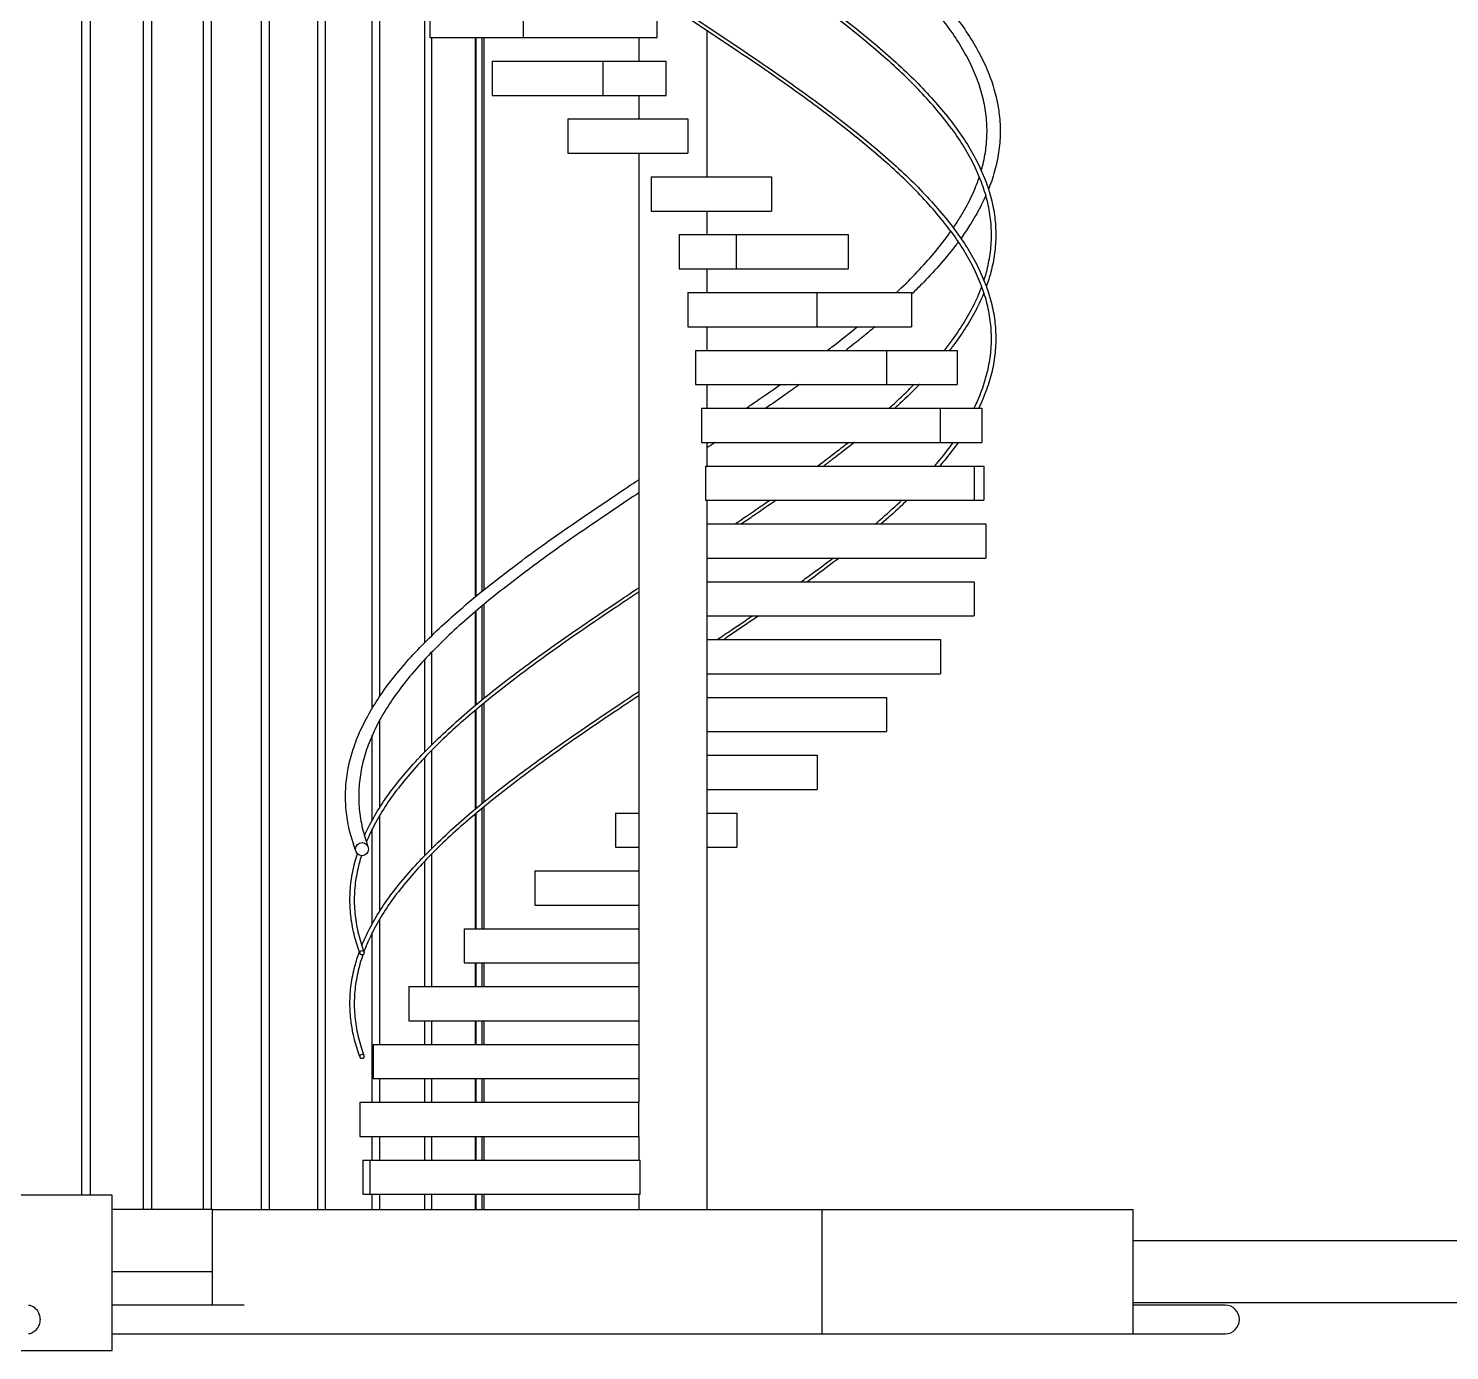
# Model space of a CAD drawing. Header units: millimetres. Extents: x 0 to 157650, y 0 to 89100.
# Drawn here: x 35196 to 39763, y 55055 to 59307 of the extents above; entities that cross this region are included whole.
import ezdxf

# ---------------------------------------------------------------- set-up
doc = ezdxf.new("R2010")
doc.units = ezdxf.units.MM
doc.header["$LTSCALE"] = 150
doc.layers.add('Visible', color=7, linetype='Continuous', lineweight=25)

msp = doc.modelspace()

# ---------------------------------------------------------------- linework, layer by layer
at = {"layer": 'Visible', "color": 9, "true_color": 0xc0c0c0}
for p, q in [((35565.3, 55508.9), (35565.3, 77170.4)), ((35591.2, 77170.4), (35591.2, 55508.9)), ((35758, 55508.9), (35758, 77170.4)), ((35783.1, 77170.4), (35783.1, 55508.9)), ((35944.9, 55508.9), (35944.9, 77170.4)), ((35969.2, 77170.4), (35969.2, 55508.9)), ((36125.8, 55508.9), (36125.8, 77170.4)), ((36149.4, 77170.4), (36149.4, 55508.9)), ((35367, 55554.9), (35367, 76928.3)), ((35393.6, 76929.6), (35393.6, 55554.9)), ((36300.8, 57120.9), (36300.8, 59649.4)), ((36323.6, 59649.4), (36323.6, 57156.7)), ((36469.6, 57331.8), (36469.6, 59463.4)), ((36486.1, 59387.4), (36486.1, 59277.4)), ((36785.6, 59387.4), (36785.6, 59277.4)), ((37216.8, 59277.4), (37216.8, 59387.4)), ((37376.5, 59299.6), (37376.5, 58829.4)), ((36486.1, 59277.4), (36785.6, 59277.4)), ((36491.6, 59277.4), (36491.6, 57353.6)), ((36632.3, 57479), (36632.3, 59277.4)), ((36633.6, 59277.4), (36633.6, 57480.2)), ((36653.4, 59277.4), (36653.4, 57496.3)), ((36660.9, 57502.4), (36660.9, 59277.4)), ((36785.6, 59277.4), (37216.8, 59277.4)), ((37157.4, 59277.4), (37157.4, 59201.4)), ((36686.2, 59201.4), (37041.8, 59201.4)), ((36686.2, 59201.4), (36686.2, 59091.4)), ((37041.8, 59201.4), (37041.8, 59091.4)), ((37041.8, 59201.4), (37244.9, 59201.4)), ((37244.9, 59091.4), (37244.9, 59201.4)), ((36686.2, 59091.4), (37041.8, 59091.4)), ((37041.8, 59091.4), (37244.9, 59091.4)), ((37157.4, 59091.4), (37157.4, 59015.4)), ((36929.4, 59015.4), (37314.7, 59015.4)), ((36929.4, 59015.4), (36929.4, 58905.4)), ((37314.7, 59015.4), (37314.7, 58905.4)), ((36929.4, 58905.4), (37314.7, 58905.4)), ((37157.4, 58905.4), (37157.4, 55853.4)), ((37197.6, 58829.4), (37584, 58829.4)), ((37197.6, 58829.4), (37197.6, 58719.4)), ((37584, 58829.4), (37584, 58719.4)), ((37197.6, 58719.4), (37584, 58719.4)), ((37376.5, 58719.4), (37376.5, 58643.4)), ((37286.7, 58643.4), (37470.9, 58643.4)), ((37286.7, 58643.4), (37286.7, 58533.4)), ((37470.9, 58643.4), (37829.9, 58643.4)), ((37470.9, 58643.4), (37470.9, 58533.4)), ((37829.9, 58643.4), (37829.9, 58533.4)), ((37286.7, 58533.4), (37470.9, 58533.4)), ((37376.5, 58533.4), (37376.5, 58457.4)), ((37470.9, 58533.4), (37829.9, 58533.4)), ((37315, 58457.4), (37729.2, 58457.4)), ((37315, 58457.4), (37315, 58347.4)), ((37729.2, 58457.4), (38034, 58457.4)), ((37729.2, 58457.4), (37729.2, 58347.4)), ((38034, 58457.4), (38034, 58347.4)), ((37315, 58347.4), (37729.2, 58347.4)), ((37376.5, 58347.4), (37376.5, 58271.4)), ((37729.2, 58347.4), (38034, 58347.4)), ((37339.8, 58271.4), (37953.1, 58271.4)), ((37339.8, 58271.4), (37339.8, 58161.4)), ((37953.1, 58271.4), (38181.2, 58271.4)), ((37953.1, 58271.4), (37953.1, 58161.4)), ((38181.2, 58271.4), (38181.2, 58161.4)), ((37339.8, 58161.4), (37953.1, 58161.4)), ((37376.5, 58161.4), (37376.5, 58085.4)), ((37953.1, 58161.4), (38181.2, 58161.4)), ((37359.2, 58085.4), (38126.2, 58085.4)), ((37359.2, 58085.4), (37359.2, 57975.4)), ((38126.2, 58085.4), (38260.5, 58085.4)), ((38126.2, 58085.4), (38126.2, 57975.4)), ((38260.5, 58085.4), (38260.5, 57975.4)), ((37359.2, 57975.4), (38126.2, 57975.4)), ((37376.5, 57975.4), (37376.5, 57899.4)), ((38126.2, 57975.4), (38260.5, 57975.4)), ((37371.7, 57899.4), (38235.5, 57899.4)), ((37371.7, 57899.4), (37371.7, 57789.4)), ((38235.5, 57899.4), (38266.3, 57899.4)), ((38235.5, 57899.4), (38235.5, 57789.4)), ((38266.3, 57899.4), (38266.3, 57789.4)), ((37371.7, 57789.4), (38235.5, 57789.4)), ((37376.5, 57789.4), (37376.5, 57713.4)), ((38235.5, 57789.4), (38266.3, 57789.4)), ((37376.5, 57713.4), (38273, 57713.4)), ((37376.5, 57713.4), (37376.5, 57603.4)), ((38273, 57713.4), (38273, 57603.4)), ((37376.5, 57603.4), (38273, 57603.4)), ((37376.5, 57603.4), (37376.5, 55508.9)), ((37376.5, 57527.4), (38235.9, 57527.4)), ((38235.9, 57527.4), (38235.9, 57417.4)), ((36632.3, 57129.8), (36632.3, 57431.3)), ((36633.6, 57432.5), (36633.6, 57130.9)), ((36653.4, 57449.1), (36653.4, 57147.2)), ((36660.9, 57153.4), (36660.9, 57455.4)), ((37376.5, 57417.4), (38235.9, 57417.4)), ((37376.5, 57341.4), (38126.9, 57341.4)), ((38126.9, 57341.4), (38126.9, 57231.4)), ((36491.6, 57300.5), (36491.6, 57002.6)), ((36469.6, 56980.5), (36469.6, 57277.3)), ((37376.5, 57231.4), (38126.9, 57231.4)), ((37376.5, 57155.4), (37954.1, 57155.4)), ((37954.1, 57155.4), (37954.1, 57045.4)), ((36632.3, 56796.4), (36632.3, 57114)), ((36633.6, 57115.2), (36633.6, 56797.6)), ((36653.4, 57131.6), (36653.4, 56813.9)), ((36660.9, 56820.1), (36660.9, 57137.9)), ((36323.6, 57079.9), (36323.6, 56799.1)), ((36300.8, 56760.7), (36300.8, 57033.6)), ((37376.5, 57045.4), (37954.1, 57045.4)), ((36469.6, 56647.1), (36469.6, 56962.5)), ((36491.6, 56985.1), (36491.6, 56669.3)), ((37376.5, 56969.4), (37730.4, 56969.4)), ((37730.4, 56969.4), (37730.4, 56859.4)), ((37376.5, 56859.4), (37730.4, 56859.4)), ((36632.3, 56411.4), (36632.3, 56780.7)), ((36633.6, 56781.8), (36633.6, 56411.4)), ((36653.4, 56798.3), (36653.4, 56411.4)), ((36660.9, 56411.4), (36660.9, 56804.5)), ((37082.8, 56783.4), (37082.8, 56673.4)), ((37082.8, 56783.4), (37157.4, 56783.4)), ((37376.5, 56783.4), (37472.3, 56783.4)), ((37472.3, 56783.4), (37472.3, 56673.4)), ((36323.6, 56773.9), (36323.6, 56465.8)), ((36300.8, 56427.4), (36300.8, 56732.2)), ((36491.6, 56651.8), (36491.6, 56225.4)), ((37082.8, 56673.4), (37157.4, 56673.4)), ((37376.5, 56673.4), (37472.3, 56673.4)), ((36469.6, 56225.4), (36469.6, 56629.1)), ((36822.8, 56597.4), (36822.8, 56487.4)), ((36822.8, 56597.4), (37157.4, 56597.4)), ((36822.8, 56487.4), (37157.4, 56487.4)), ((36323.6, 56440.5), (36323.6, 56039.4)), ((36300.8, 55853.4), (36300.8, 56398.8)), ((36595.7, 56411.4), (36595.7, 56301.4)), ((36595.7, 56411.4), (37157.4, 56411.4)), ((36595.7, 56301.4), (37157.4, 56301.4)), ((36632.3, 56225.4), (36632.3, 56301.4)), ((36633.6, 56301.4), (36633.6, 56225.4)), ((36653.4, 56301.4), (36653.4, 56225.4)), ((36660.9, 56225.4), (36660.9, 56301.4)), ((36418.4, 56225.4), (36418.4, 56115.4)), ((36418.4, 56225.4), (37157.4, 56225.4)), ((36418.4, 56115.4), (37157.4, 56115.4)), ((36469.6, 56039.4), (36469.6, 56115.4)), ((36491.6, 56115.4), (36491.6, 56039.4)), ((36632.3, 56039.4), (36632.3, 56115.4)), ((36633.6, 56115.4), (36633.6, 56039.4)), ((36653.4, 56115.4), (36653.4, 56039.4)), ((36660.9, 56039.4), (36660.9, 56115.4)), ((36304.1, 56039.4), (36304.1, 55929.4)), ((36304.1, 56039.4), (37157.4, 56039.4)), ((36304.1, 55929.4), (37157.4, 55929.4)), ((36323.6, 55929.4), (36323.6, 55853.4)), ((36469.6, 55853.4), (36469.6, 55929.4)), ((36491.6, 55929.4), (36491.6, 55853.4)), ((36632.3, 55853.4), (36632.3, 55929.4)), ((36633.6, 55929.4), (36633.6, 55853.4)), ((36653.4, 55929.4), (36653.4, 55853.4)), ((36660.9, 55853.4), (36660.9, 55929.4)), ((36261.1, 55853.4), (36261.1, 55743.4)), ((36261.1, 55853.4), (37157.4, 55853.4)), ((37157.4, 55743.4), (37157.4, 55853.4)), ((36261.1, 55743.4), (37157.4, 55743.4)), ((36300.8, 55667.4), (36300.8, 55743.4)), ((36323.6, 55743.4), (36323.6, 55667.4)), ((36469.6, 55667.4), (36469.6, 55743.4)), ((36491.6, 55743.4), (36491.6, 55667.4)), ((36632.3, 55667.4), (36632.3, 55743.4)), ((36633.6, 55743.4), (36633.6, 55667.4)), ((36653.4, 55743.4), (36653.4, 55667.4)), ((36660.9, 55667.4), (36660.9, 55743.4)), ((37157.4, 55743.4), (37157.4, 55667.4)), ((36270.4, 55667.4), (36292.8, 55667.4)), ((36270.4, 55667.4), (36270.4, 55557.4)), ((36292.8, 55667.4), (36292.8, 55557.4)), ((36292.8, 55667.4), (37161.5, 55667.4)), ((37161.5, 55557.4), (37161.5, 55667.4)), ((35465.1, 55554.9), (35150.1, 55554.9)), ((35465.1, 55054.9), (35465.1, 55554.9)), ((36270.4, 55557.4), (36292.8, 55557.4)), ((36292.8, 55557.4), (37161.5, 55557.4)), ((36300.8, 55508.9), (36300.8, 55557.4)), ((36323.6, 55557.4), (36323.6, 55508.9)), ((36469.6, 55508.9), (36469.6, 55557.4)), ((36491.6, 55557.4), (36491.6, 55508.9)), ((36632.3, 55508.9), (36632.3, 55557.4)), ((36633.6, 55557.4), (36633.6, 55508.9)), ((36653.4, 55557.4), (36653.4, 55508.9)), ((36660.9, 55508.9), (36660.9, 55557.4)), ((37157.4, 55557.4), (37157.4, 55508.9)), ((35787.1, 55508.9), (35465.1, 55508.9)), ((35787.1, 55508.9), (37746.5, 55508.9)), ((35787.1, 55200.9), (35787.1, 55508.9)), ((37746.5, 55508.9), (38746.8, 55508.9)), ((37746.5, 55108.9), (37746.5, 55508.9)), ((38746.8, 55108.9), (38746.8, 55508.9)), ((38746.8, 55408.9), (40417, 55408.9)), ((38746.8, 55408.9), (42917, 55408.9)), ((35465.1, 55308.9), (35787.1, 55308.9)), ((35465.1, 55308.9), (35787.1, 55308.9)), ((35888.7, 55200.9), (35465.1, 55200.9)), ((40417, 55208.9), (38746.8, 55208.9)), ((39042, 55200.9), (38746.8, 55200.9)), ((35465.1, 55108.9), (35888.7, 55108.9)), ((35888.7, 55108.9), (37746.5, 55108.9)), ((37746.5, 55108.9), (38746.8, 55108.9)), ((38746.8, 55108.9), (39042, 55108.9)), ((35150.1, 55054.9), (35465.1, 55054.9))]:
    msp.add_line(p, q, dxfattribs=at)
msp.add_arc((39042, 55154.9), 46, 270, 90, dxfattribs=at)
for centre, major_axis in [((36267.9, 56667.4), (0, 21.2)), ((36267.9, 56334), (0, 7)), ((36267.9, 56000.7), (0, 7))]:
    msp.add_ellipse(centre, major_axis=major_axis, ratio=0.969031, dxfattribs=at)
for points, knots in [([(38258.4, 58849.2), (38261.1, 58858.7), (38263.6, 58868.2), (38270.1, 58897.4), (38273.2, 58917.1), (38276.7, 58956.4), (38277.2, 58976.2), (38275.4, 59015.6), (38273.2, 59035.3), (38266.1, 59074.8), (38261.3, 59094.6), (38248.9, 59134), (38241.4, 59153.8), (38223.9, 59193.3), (38213.9, 59213), (38191.4, 59252.5), (38179, 59272.2), (38151.7, 59311.6), (38136.9, 59331.4), (38105, 59370.8), (38088, 59390.6), (38051.8, 59430), (38032.6, 59449.8), (37992.4, 59489.2), (37971.2, 59509), (37927.2, 59548.5), (37904.3, 59568.3), (37856.8, 59607.9), (37832.2, 59627.7), (37781.6, 59667.4), (37755.6, 59687.2), (37702.3, 59726.9), (37675, 59746.8), (37619.4, 59786.5), (37591.1, 59806.4), (37533.6, 59846.2), (37504.4, 59866.1), (37445.5, 59905.9), (37415.8, 59925.9), (37355.9, 59965.8), (37325.7, 59985.7), (37265.3, 60025.6), (37235.1, 60045.6), (37174.6, 60085.6), (37144.4, 60105.6), (37084.4, 60145.6), (37054.5, 60165.6), (36995.4, 60205.6), (36966.1, 60225.7), (36908.3, 60265.8), (36879.8, 60285.8), (36823.8, 60326), (36796.2, 60346.1), (36742.5, 60386.3), (36716.2, 60406.4), (36665, 60446.6), (36640.2, 60466.8), (36592.1, 60507.1), (36568.8, 60527.3), (36524.2, 60567.6), (36502.7, 60587.9), (36461.8, 60628.3), (36442.4, 60648.6), (36405.6, 60689.1), (36388.2, 60709.4), (36355.9, 60750), (36340.8, 60770.4), (36313.2, 60811), (36300.5, 60831.4), (36277.8, 60872.1), (36267.7, 60892.5), (36255.3, 60921.1), (36251.9, 60929.4), (36248.8, 60937.6)], [396.301779, 396.301779, 396.301779, 396.301779, 401.556338, 401.556338, 412.458926, 412.458926, 423.387195, 423.387195, 434.327288, 434.327288, 445.261421, 445.261421, 456.173733, 456.173733, 467.055079, 467.055079, 477.904334, 477.904334, 488.726503, 488.726503, 499.529618, 499.529618, 510.322096, 510.322096, 521.111213, 521.111213, 531.90253, 531.90253, 542.699924, 542.699924, 553.505881, 553.505881, 564.321863, 564.321863, 575.148629, 575.148629, 585.986501, 585.986501, 596.835553, 596.835553, 607.695743, 607.695743, 618.566999, 618.566999, 629.449272, 629.449272, 640.342563, 640.342563, 651.246924, 651.246924, 662.162445, 662.162445, 673.089201, 673.089201, 684.027181, 684.027181, 694.976154, 694.976154, 705.935478, 705.935478, 716.903823, 716.903823, 727.878806, 727.878806, 738.85658, 738.85658, 749.831479, 749.831479, 760.795987, 760.795987, 771.741405, 771.741405, 776.169269, 776.169269, 776.169269, 776.169269]), ([(36287.1, 60952.9), (36293.7, 60934.8), (36301.5, 60916.7), (36319.8, 60878.8), (36330.7, 60859.1), (36354.8, 60819.6), (36368, 60799.9), (36396.8, 60760.5), (36412.4, 60740.7), (36445.7, 60701.3), (36463.4, 60681.5), (36501, 60642.1), (36520.8, 60622.3), (36562.3, 60582.8), (36584.1, 60563), (36629.3, 60523.5), (36652.8, 60503.7), (36701.3, 60464.1), (36726.4, 60444.3), (36777.9, 60404.6), (36804.4, 60384.8), (36858.5, 60345.1), (36886.1, 60325.2), (36942.4, 60285.4), (36971, 60265.5), (37029, 60225.7), (37058.4, 60205.8), (37117.7, 60166), (37147.6, 60146), (37207.7, 60106.1), (37237.9, 60086.1), (37298.4, 60046.2), (37328.7, 60026.2), (37389, 59986.3), (37419.1, 59966.3), (37478.9, 59926.2), (37508.6, 59906.2), (37567.4, 59866.2), (37596.4, 59846.1), (37653.7, 59806), (37681.9, 59785.9), (37737.2, 59745.8), (37764.4, 59725.7), (37817.3, 59685.5), (37843.2, 59665.3), (37893.4, 59625.1), (37917.7, 59604.9), (37964.7, 59564.6), (37987.4, 59544.4), (38030.9, 59504), (38051.7, 59483.7), (38091.3, 59443.3), (38110, 59423), (38145.4, 59382.4), (38162, 59362.1), (38192.8, 59321.5), (38207.1, 59301.1), (38233.2, 59260.4), (38245, 59240.1), (38266.1, 59199.4), (38275.4, 59179), (38291.3, 59138.3), (38297.9, 59117.9), (38308.6, 59077.2), (38312.6, 59056.9), (38317.8, 59016.5), (38319.2, 58996.4), (38319.2, 58956), (38317.8, 58935.7), (38312.5, 58895.2), (38308.5, 58875), (38297.9, 58834.5), (38291.3, 58814.2), (38282.7, 58792.4), (38282.1, 58790.8), (38281.5, 58789.2)], [0, 0, 0, 0, 10.005731, 10.005731, 20.875899, 20.875899, 31.715492, 31.715492, 42.530454, 42.530454, 53.329181, 53.329181, 64.119832, 64.119832, 74.909145, 74.909145, 85.702106, 85.702106, 96.502096, 96.502096, 107.311225, 107.311225, 118.130692, 118.130692, 128.961086, 128.961086, 139.80263, 139.80263, 150.655348, 150.655348, 161.519181, 161.519181, 172.394059, 172.394059, 183.279949, 183.279949, 194.176868, 194.176868, 205.084885, 205.084885, 216.00409, 216.00409, 226.934542, 226.934542, 237.876174, 237.876174, 248.828645, 248.828645, 259.791123, 259.791123, 270.761974, 270.761974, 281.738381, 281.738381, 292.71593, 292.71593, 303.688325, 303.688325, 314.647541, 314.647541, 325.584815, 325.584815, 336.492781, 336.492781, 347.368481, 347.368481, 358.104891, 358.104891, 368.936122, 368.936122, 379.767261, 379.767261, 390.614892, 390.614892, 391.472888, 391.472888, 391.472888, 391.472888]), ([(38266.9, 58496.1), (38272.1, 58512), (38276.4, 58527.9), (38284.4, 58563.7), (38287.4, 58583.6), (38291, 58623.4), (38291.4, 58643.3), (38289.6, 58683.1), (38287.4, 58703), (38280.2, 58742.8), (38275.3, 58762.7), (38262.9, 58802.5), (38255.4, 58822.5), (38237.9, 58862.3), (38227.8, 58882.2), (38205.3, 58922), (38192.8, 58941.9), (38165.4, 58981.7), (38150.5, 59001.6), (38118.4, 59041.4), (38101.3, 59061.4), (38064.9, 59101.2), (38045.6, 59121.1), (38005.2, 59160.9), (37983.9, 59180.8), (37939.6, 59220.7), (37916.6, 59240.6), (37868.8, 59280.5), (37844.1, 59300.4), (37793.3, 59340.3), (37767.2, 59360.2), (37713.7, 59400.1), (37686.3, 59420.1), (37630.5, 59460), (37602.1, 59479.9), (37544.5, 59519.9), (37515.2, 59539.8), (37456.2, 59579.8), (37426.4, 59599.8), (37366.4, 59639.7), (37336.2, 59659.7), (37275.7, 59699.7), (37245.4, 59719.7), (37184.9, 59759.6), (37154.7, 59779.6), (37094.7, 59819.6), (37064.9, 59839.6), (37005.8, 59879.6), (36976.5, 59899.7), (36918.8, 59939.7), (36890.3, 59959.7), (36834.5, 59999.7), (36807, 60019.8), (36753.4, 60059.8), (36727.2, 60079.9), (36676.2, 60119.9), (36651.5, 60140), (36603.6, 60180.1), (36580.5, 60200.1), (36536.1, 60240.3), (36514.8, 60260.3), (36474.1, 60300.5), (36454.8, 60320.6), (36418.3, 60360.7), (36401.1, 60380.8), (36369, 60421), (36354.1, 60441.1), (36326.6, 60481.3), (36314.1, 60501.5), (36291.5, 60541.7), (36281.5, 60561.8), (36268.8, 60591.1), (36265, 60600.3), (36261.6, 60609.5)], [392.372137, 392.372137, 392.372137, 392.372137, 401.079579, 401.079579, 411.968887, 411.968887, 422.866615, 422.866615, 433.76818, 433.76818, 444.66775, 444.66775, 455.560144, 455.560144, 466.442358, 466.442358, 477.314007, 477.314007, 488.176737, 488.176737, 499.033209, 499.033209, 509.886226, 509.886226, 520.738207, 520.738207, 531.59099, 531.59099, 542.445848, 542.445848, 553.303586, 553.303586, 564.164671, 564.164671, 575.029339, 575.029339, 585.897686, 585.897686, 596.769729, 596.769729, 607.645451, 607.645451, 618.524826, 618.524826, 629.407837, 629.407837, 640.294485, 640.294485, 651.184788, 651.184788, 662.078771, 662.078771, 672.976458, 672.976458, 683.877835, 683.877835, 694.782817, 694.782817, 705.691175, 705.691175, 716.602454, 716.602454, 727.515852, 727.515852, 738.43009, 738.43009, 749.343309, 749.343309, 760.253054, 760.253054, 771.156488, 771.156488, 776.137877, 776.137877, 776.137877, 776.137877]), ([(36274.2, 60614.6), (36281, 60596.3), (36288.9, 60578), (36307.6, 60539.8), (36318.6, 60519.8), (36343, 60480), (36356.5, 60460.1), (36385.7, 60420.3), (36401.4, 60400.4), (36435.2, 60360.6), (36453.1, 60340.7), (36491.1, 60300.9), (36511.2, 60281), (36553.1, 60241.1), (36575.1, 60221.2), (36620.7, 60181.4), (36644.4, 60161.4), (36693.4, 60121.6), (36718.7, 60101.6), (36770.6, 60061.7), (36797.2, 60041.8), (36851.6, 60001.9), (36879.4, 59981.9), (36936, 59942), (36964.7, 59922), (37023, 59882.1), (37052.5, 59862.1), (37111.9, 59822.2), (37141.9, 59802.2), (37202.1, 59762.3), (37232.4, 59742.3), (37292.9, 59702.3), (37323.2, 59682.3), (37383.5, 59642.3), (37413.6, 59622.3), (37473.4, 59582.3), (37503, 59562.3), (37561.6, 59522.3), (37590.6, 59502.3), (37647.7, 59462.3), (37675.8, 59442.2), (37730.9, 59402.2), (37757.9, 59382.1), (37810.5, 59342.1), (37836.2, 59322), (37886, 59282), (37910.1, 59261.9), (37956.7, 59221.8), (37979.2, 59201.7), (38022.2, 59161.6), (38042.8, 59141.5), (38081.9, 59101.4), (38100.4, 59081.3), (38135.3, 59041.1), (38151.6, 59021), (38181.9, 58980.8), (38196, 58960.7), (38221.6, 58920.5), (38233.2, 58900.3), (38253.8, 58860.1), (38262.9, 58840), (38278.4, 58799.8), (38284.9, 58779.7), (38295.1, 58739.4), (38299, 58719.3), (38303.8, 58680.5), (38305, 58661.7), (38305, 58622.9), (38303.6, 58602.8), (38298.3, 58562.6), (38294.3, 58542.5), (38284.9, 58507.1), (38280.1, 58491.7), (38274.5, 58476.3)], [0, 0, 0, 0, 10.00572, 10.00572, 20.884306, 20.884306, 31.752273, 31.752273, 42.612273, 42.612273, 53.467107, 53.467107, 64.319473, 64.319473, 75.171576, 75.171576, 86.02503, 86.02503, 96.880915, 96.880915, 107.739892, 107.739892, 118.602327, 118.602327, 129.468396, 129.468396, 140.338156, 140.338156, 151.211608, 151.211608, 162.088729, 162.088729, 172.969495, 172.969495, 183.853895, 183.853895, 194.741938, 194.741938, 205.633644, 205.633644, 216.529041, 216.529041, 227.428143, 227.428143, 238.330914, 238.330914, 249.237223, 249.237223, 260.146768, 260.146768, 271.058974, 271.058974, 281.972874, 281.972874, 292.886976, 292.886976, 303.799186, 303.799186, 314.70686, 314.70686, 325.607143, 325.607143, 336.497659, 336.497659, 347.377505, 347.377505, 357.526923, 357.526923, 368.393136, 368.393136, 379.258709, 379.258709, 387.591697, 387.591697, 387.591697, 387.591697]), ([(38235.1, 58085.4), (38236, 58087.3), (38237, 58089.3), (38247.5, 58111.1), (38255.8, 58131), (38269.8, 58170.7), (38275.5, 58190.6), (38284.4, 58230.4), (38287.4, 58250.3), (38291, 58290), (38291.4, 58309.9), (38289.6, 58349.7), (38287.4, 58369.7), (38280.2, 58409.5), (38275.3, 58429.4), (38262.9, 58469.2), (38255.4, 58489.1), (38237.9, 58528.9), (38227.8, 58548.9), (38205.3, 58588.7), (38192.8, 58608.6), (38165.4, 58648.4), (38150.5, 58668.3), (38118.4, 58708.1), (38101.3, 58728), (38064.9, 58767.8), (38045.6, 58787.8), (38005.2, 58827.6), (37983.9, 58847.5), (37939.6, 58887.3), (37916.6, 58907.3), (37868.8, 58947.1), (37844.1, 58967.1), (37793.3, 59006.9), (37767.2, 59026.9), (37713.7, 59066.8), (37686.3, 59086.7), (37630.5, 59126.6), (37602.1, 59146.6), (37544.5, 59186.5), (37515.2, 59206.5), (37456.2, 59246.4), (37426.4, 59266.4), (37366.4, 59306.4), (37336.2, 59326.4), (37275.7, 59366.3), (37245.4, 59386.3), (37184.9, 59426.3), (37154.7, 59446.3), (37094.7, 59486.3), (37064.9, 59506.3), (37005.8, 59546.3), (36976.5, 59566.3), (36918.8, 59606.3), (36890.3, 59626.4), (36834.5, 59666.4), (36807, 59686.4), (36753.4, 59726.5), (36727.2, 59746.5), (36676.2, 59786.6), (36651.5, 59806.6), (36603.6, 59846.7), (36580.5, 59866.8), (36536.1, 59906.9), (36514.8, 59927), (36474.1, 59967.1), (36454.8, 59987.2), (36418.3, 60027.4), (36401.1, 60047.5), (36369, 60087.7), (36354.1, 60107.8), (36326.6, 60148), (36314.1, 60168.1), (36291.5, 60208.3), (36281.5, 60228.5), (36268.8, 60257.8), (36265, 60267), (36261.6, 60276.2)], [378.270992, 378.270992, 378.270992, 378.270992, 379.332277, 379.332277, 390.200831, 390.200831, 401.079579, 401.079579, 411.968887, 411.968887, 422.866615, 422.866615, 433.76818, 433.76818, 444.66775, 444.66775, 455.560144, 455.560144, 466.442358, 466.442358, 477.314007, 477.314007, 488.176737, 488.176737, 499.033209, 499.033209, 509.886226, 509.886226, 520.738207, 520.738207, 531.59099, 531.59099, 542.445848, 542.445848, 553.303586, 553.303586, 564.164671, 564.164671, 575.029339, 575.029339, 585.897686, 585.897686, 596.769729, 596.769729, 607.645451, 607.645451, 618.524826, 618.524826, 629.407837, 629.407837, 640.294485, 640.294485, 651.184788, 651.184788, 662.078771, 662.078771, 672.976458, 672.976458, 683.877835, 683.877835, 694.782817, 694.782817, 705.691175, 705.691175, 716.602454, 716.602454, 727.515852, 727.515852, 738.43009, 738.43009, 749.343309, 749.343309, 760.253054, 760.253054, 771.156488, 771.156488, 776.137877, 776.137877, 776.137877, 776.137877]), ([(36274.2, 60281.2), (36281, 60262.9), (36288.9, 60244.6), (36307.6, 60206.4), (36318.6, 60186.5), (36343, 60146.7), (36356.5, 60126.8), (36385.7, 60087), (36401.4, 60067.1), (36435.2, 60027.3), (36453.1, 60007.4), (36491.1, 59967.5), (36511.2, 59947.6), (36553.1, 59907.8), (36575.1, 59887.9), (36620.7, 59848), (36644.4, 59828.1), (36693.4, 59788.2), (36718.7, 59768.3), (36770.6, 59728.4), (36797.2, 59708.5), (36851.6, 59668.6), (36879.4, 59648.6), (36936, 59608.7), (36964.7, 59588.7), (37023, 59548.8), (37052.5, 59528.8), (37111.9, 59488.9), (37141.9, 59468.9), (37202.1, 59428.9), (37232.4, 59408.9), (37292.9, 59369), (37323.2, 59349), (37383.5, 59309), (37413.6, 59289), (37473.4, 59249), (37503, 59229), (37561.6, 59189), (37590.6, 59168.9), (37647.7, 59128.9), (37675.8, 59108.9), (37730.9, 59068.9), (37757.9, 59048.8), (37810.5, 59008.8), (37836.2, 58988.7), (37886, 58948.6), (37910.1, 58928.6), (37956.7, 58888.5), (37979.2, 58868.4), (38022.2, 58828.3), (38042.8, 58808.2), (38081.9, 58768), (38100.4, 58747.9), (38135.3, 58707.8), (38151.6, 58687.7), (38181.9, 58647.5), (38196, 58627.4), (38221.6, 58587.1), (38233.2, 58567), (38253.8, 58526.8), (38262.9, 58506.7), (38278.4, 58466.4), (38284.9, 58446.3), (38295.1, 58406.1), (38299, 58386), (38303.8, 58347.1), (38305, 58328.4), (38305, 58289.5), (38303.6, 58269.4), (38298.3, 58229.3), (38294.3, 58209.2), (38283.7, 58169), (38277.1, 58148.9), (38263.4, 58114.4), (38257, 58099.9), (38250, 58085.4)], [0, 0, 0, 0, 10.00572, 10.00572, 20.884306, 20.884306, 31.752273, 31.752273, 42.612273, 42.612273, 53.467107, 53.467107, 64.319473, 64.319473, 75.171576, 75.171576, 86.02503, 86.02503, 96.880915, 96.880915, 107.739892, 107.739892, 118.602327, 118.602327, 129.468396, 129.468396, 140.338156, 140.338156, 151.211608, 151.211608, 162.088729, 162.088729, 172.969495, 172.969495, 183.853895, 183.853895, 194.741938, 194.741938, 205.633644, 205.633644, 216.529041, 216.529041, 227.428143, 227.428143, 238.330914, 238.330914, 249.237223, 249.237223, 260.146768, 260.146768, 271.058974, 271.058974, 281.972874, 281.972874, 292.886976, 292.886976, 303.799186, 303.799186, 314.70686, 314.70686, 325.607143, 325.607143, 336.497659, 336.497659, 347.377505, 347.377505, 357.526923, 357.526923, 368.393136, 368.393136, 379.258709, 379.258709, 390.129818, 390.129818, 397.985447, 397.985447, 397.985447, 397.985447]), ([(38168.5, 58665.3), (38176.6, 58677.2), (38184.3, 58689.1), (38203.5, 58720.6), (38214.3, 58740.3), (38233.3, 58779.5), (38241.6, 58799.2), (38249.8, 58822.3), (38251, 58825.8), (38252.2, 58829.4)], [362.485874, 362.485874, 362.485874, 362.485874, 369.03085, 369.03085, 379.846014, 379.846014, 390.685764, 390.685764, 392.640371, 392.640371, 392.640371, 392.640371]), ([(38273.1, 58769.3), (38267.8, 58757.3), (38262, 58745.3), (38245.3, 58713), (38233.5, 58692.7), (38211.9, 58658.8), (38202.6, 58645.1), (38192.7, 58631.5)], [395.025578, 395.025578, 395.025578, 395.025578, 401.49056, 401.49056, 412.398321, 412.398321, 419.761862, 419.761862, 419.761862, 419.761862]), ([(37985.8, 58457.4), (37988.3, 58459.8), (37990.9, 58462.2), (38014.2, 58484.4), (38034, 58504.1), (38071.4, 58543.6), (38089.1, 58563.3), (38122.3, 58602.7), (38137.8, 58622.4), (38155.1, 58646.1), (38157.9, 58650.1), (38160.8, 58654.1)], [324.540441, 324.540441, 324.540441, 324.540441, 325.859079, 325.859079, 336.65196, 336.65196, 347.441252, 347.441252, 358.231968, 358.231968, 360.443519, 360.443519, 360.443519, 360.443519]), ([(38184.6, 58620.3), (38182.5, 58617.4), (38180.3, 58614.5), (38162.7, 58591.3), (38146.2, 58571.1), (38110.9, 58530.5), (38092.2, 58510.3), (38060, 58477.3), (38047.2, 58464.6), (38034, 58451.8)], [421.768856, 421.768856, 421.768856, 421.768856, 423.335294, 423.335294, 434.294238, 434.294238, 445.266473, 445.266473, 452.170884, 452.170884, 452.170884, 452.170884]), ([(38140.1, 58271.4), (38149, 58282.7), (38157.6, 58294), (38180.2, 58325.2), (38193.5, 58345), (38217.5, 58384.8), (38228.4, 58404.7), (38246.2, 58441.8), (38253.6, 58459), (38260, 58476.3)], [351.452292, 351.452292, 351.452292, 351.452292, 357.61676, 357.61676, 368.471846, 368.471846, 379.332277, 379.332277, 388.761672, 388.761672, 388.761672, 388.761672]), ([(38266.9, 58456.5), (38259.5, 58438.3), (38251, 58420.1), (38231.1, 58381.9), (38219.4, 58361.8), (38193.5, 58321.6), (38179.4, 58301.5), (38161.5, 58278.1), (38159, 58274.7), (38156.3, 58271.4)], [391.166145, 391.166145, 391.166145, 391.166145, 401.010298, 401.010298, 411.901435, 411.901435, 422.802215, 422.802215, 424.626599, 424.626599, 424.626599, 424.626599]), ([(37763.4, 58271.4), (37769.9, 58276.3), (37776.4, 58281.3), (37808.6, 58306.1), (37833.7, 58326), (37858.6, 58346.3), (37859.2, 58346.9), (37859.9, 58347.4)], [290.729972, 290.729972, 290.729972, 290.729972, 293.430817, 293.430817, 304.25018, 304.25018, 304.535651, 304.535651, 304.535651, 304.535651]), ([(37917.1, 58347.4), (37901.5, 58334.3), (37885.5, 58321.2), (37854, 58295.9), (37838.5, 58283.6), (37822.7, 58271.4)], [471.07684, 471.07684, 471.07684, 471.07684, 478.191443, 478.191443, 484.847575, 484.847575, 484.847575, 484.847575]), ([(37502.8, 58085.4), (37513.4, 58092.6), (37524, 58099.8), (37560.9, 58125.2), (37587, 58143.3), (37612.7, 58161.4)], [256.970483, 256.970483, 256.970483, 256.970483, 260.906345, 260.906345, 270.761829, 270.761829, 270.761829, 270.761829]), ([(37674.4, 58161.4), (37658.3, 58149.9), (37642.1, 58138.4), (37605.9, 58113.1), (37585.9, 58099.2), (37565.8, 58085.4)], [504.793818, 504.793818, 504.793818, 504.793818, 511.048475, 511.048475, 518.579851, 518.579851, 518.579851, 518.579851]), ([(37962.1, 58085.4), (37977.2, 58099), (37991.8, 58112.6), (38018.4, 58137.9), (38030.3, 58149.6), (38041.9, 58161.4)], [317.654501, 317.654501, 317.654501, 317.654501, 325.058915, 325.058915, 331.457913, 331.457913, 331.457913, 331.457913]), ([(38059.4, 58161.4), (38059.2, 58161.2), (38059.1, 58161.1), (38039.3, 58140.9), (38018.6, 58120.8), (37991.5, 58095.6), (37985.9, 58090.5), (37980.3, 58085.4)], [444.545266, 444.545266, 444.545266, 444.545266, 444.622598, 444.622598, 455.536738, 455.536738, 458.318141, 458.318141, 458.318141, 458.318141]), ([(37731.9, 57899.4), (37753.2, 57915.2), (37774.1, 57930.9), (37806.9, 57956.3), (37819.2, 57965.8), (37831.2, 57975.4)], [283.893147, 283.893147, 283.893147, 283.893147, 292.482244, 292.482244, 297.685294, 297.685294, 297.685294, 297.685294]), ([(37850.5, 57975.4), (37827.4, 57957), (37803.7, 57938.6), (37770.3, 57913.3), (37761.1, 57906.3), (37751.8, 57899.4)], [478.262261, 478.262261, 478.262261, 478.262261, 488.272035, 488.272035, 492.046413, 492.046413, 492.046413, 492.046413]), ([(38108.1, 57899.4), (38111.8, 57903.7), (38115.5, 57908), (38135.8, 57932.2), (38151.4, 57952.1), (38166.6, 57973.1), (38167.4, 57974.2), (38168.3, 57975.4)], [344.421299, 344.421299, 344.421299, 344.421299, 346.764306, 346.764306, 357.61676, 357.61676, 358.243423, 358.243423, 358.243423, 358.243423]), ([(38184.2, 57975.4), (38177.7, 57966.3), (38171, 57957.2), (38151.7, 57931.9), (38138.6, 57915.6), (38124.7, 57899.4)], [417.871126, 417.871126, 417.871126, 417.871126, 422.802215, 422.802215, 431.625529, 431.625529, 431.625529, 431.625529]), ([(36248.8, 56659.6), (36241.7, 56678.3), (36235.6, 56697), (36225.4, 56736), (36221.4, 56756.3), (36216.1, 56796.8), (36214.8, 56817.1), (36214.8, 56857.5), (36216.1, 56877.8), (36221.4, 56918.3), (36225.4, 56938.6), (36236, 56979.1), (36242.6, 56999.3), (36258.5, 57039.8), (36267.7, 57060.1), (36288.6, 57100.6), (36300.4, 57120.9), (36326.3, 57161.4), (36340.5, 57181.7), (36371.2, 57222.2), (36387.7, 57242.5), (36423, 57283), (36441.7, 57303.3), (36481.2, 57343.7), (36502, 57364), (36545.5, 57404.4), (36568.1, 57424.7), (36615.2, 57465.1), (36639.5, 57485.3), (36689.8, 57525.6), (36715.7, 57545.8), (36768.7, 57586), (36795.9, 57606.2), (36851.3, 57646.4), (36879.5, 57666.5), (36936.9, 57706.7), (36966, 57726.8), (37024.9, 57767), (37054.7, 57787), (37108.8, 57823.2), (37133, 57839.4), (37157.4, 57855.5)], [0, 0, 0, 0, 10.005721, 10.005721, 20.881208, 20.881208, 31.683238, 31.683238, 42.514435, 42.514435, 53.345574, 53.345574, 64.193205, 64.193205, 75.068873, 75.068873, 85.976634, 85.976634, 96.913606, 96.913606, 107.872551, 107.872551, 118.844785, 118.844785, 129.822301, 129.822301, 140.798776, 140.798776, 151.769756, 151.769756, 162.732388, 162.732388, 173.685014, 173.685014, 184.626788, 184.626788, 195.557361, 195.557361, 206.476664, 206.476664, 215.268508, 215.268508, 215.268508, 215.268508]), ([(37157.4, 57813), (37134, 57797.5), (37110.7, 57781.9), (37057.9, 57746.4), (37028.4, 57726.4), (36970.3, 57686.5), (36941.6, 57666.6), (36885.3, 57626.8), (36857.6, 57606.8), (36803.4, 57567.1), (36776.9, 57547.2), (36725.3, 57507.4), (36700.2, 57487.6), (36651.7, 57447.9), (36628.2, 57428.1), (36583, 57388.5), (36561.2, 57368.7), (36519.7, 57329.2), (36500, 57309.4), (36462.5, 57270), (36444.8, 57250.2), (36411.6, 57210.9), (36396.1, 57191.2), (36367.5, 57151.9), (36354.3, 57132.2), (36330.4, 57092.9), (36319.6, 57073.3), (36300.6, 57034), (36292.3, 57014.4), (36278.3, 56975.1), (36272.6, 56955.5), (36263.8, 56916.2), (36260.7, 56896.5), (36257.2, 56857.1), (36256.7, 56837.4), (36258.5, 56798), (36260.7, 56778.2), (36267.8, 56738.7), (36272.6, 56719), (36281.4, 56691.1), (36284.1, 56683), (36287.1, 56674.9)], [567.992675, 567.992675, 567.992675, 567.992675, 576.464215, 576.464215, 587.328032, 587.328032, 598.180711, 598.180711, 609.022194, 609.022194, 619.852504, 619.852504, 630.671867, 630.671867, 641.480884, 641.480884, 652.280766, 652.280766, 663.073647, 663.073647, 673.862939, 673.862939, 684.653655, 684.653655, 695.452537, 695.452537, 706.267701, 706.267701, 717.107451, 717.107451, 727.978025, 727.978025, 738.880613, 738.880613, 749.808882, 749.808882, 760.748976, 760.748976, 771.683108, 771.683108, 776.169303, 776.169303, 776.169303, 776.169303]), ([(37466.9, 57713.4), (37493.4, 57731.3), (37519.7, 57749.1), (37556.6, 57774.5), (37567.4, 57781.9), (37578.2, 57789.4)], [250.145171, 250.145171, 250.145171, 250.145171, 259.873659, 259.873659, 263.933901, 263.933901, 263.933901, 263.933901]), ([(37598.8, 57789.4), (37575.1, 57772.9), (37551.1, 57756.4), (37514, 57731.1), (37500.9, 57722.2), (37487.8, 57713.4)], [512.000768, 512.000768, 512.000768, 512.000768, 520.979605, 520.979605, 525.788459, 525.788459, 525.788459, 525.788459]), ([(37918, 57713.4), (37925.6, 57719.9), (37933.2, 57726.5), (37962.1, 57751.8), (37982.7, 57770.6), (38002.5, 57789.4)], [310.633587, 310.633587, 310.633587, 310.633587, 314.203214, 314.203214, 324.434086, 324.434086, 324.434086, 324.434086]), ([(38020.3, 57789.4), (38012.6, 57782), (38004.9, 57774.7), (37977.6, 57749.4), (37957.4, 57731.4), (37936.6, 57713.4)], [451.551377, 451.551377, 451.551377, 451.551377, 455.536738, 455.536738, 465.32729, 465.32729, 465.32729, 465.32729]), ([(37679.1, 57527.4), (37691.1, 57536.1), (37703.1, 57544.8), (37737.6, 57570.1), (37759.8, 57586.8), (37781.5, 57603.4)], [276.876541, 276.876541, 276.876541, 276.876541, 281.61641, 281.61641, 290.667543, 290.667543, 290.667543, 290.667543]), ([(37801.1, 57603.4), (37793.9, 57597.9), (37786.7, 57592.4), (37753.4, 57567), (37726.6, 57547.2), (37699.3, 57527.4)], [485.274527, 485.274527, 485.274527, 485.274527, 488.272035, 488.272035, 499.060096, 499.060096, 499.060096, 499.060096]), ([(36275.5, 56710.2), (36280.7, 56721.8), (36286.3, 56733.3), (36302.8, 56765), (36314.5, 56785.1), (36340.4, 56825.2), (36354.5, 56845.3), (36385.1, 56885.5), (36401.6, 56905.6), (36436.7, 56945.8), (36455.3, 56965.8), (36494.6, 57006), (36515.3, 57026.1), (36558.6, 57066.2), (36581.1, 57086.3), (36627.9, 57126.4), (36652.2, 57146.5), (36702.2, 57186.6), (36728, 57206.6), (36780.8, 57246.7), (36807.9, 57266.8), (36863.2, 57306.8), (36891.3, 57326.9), (36948.6, 57366.9), (36977.6, 57387), (37036.4, 57427), (37066.1, 57447), (37116.4, 57480.7), (37136.8, 57494.3), (37157.4, 57508)], [68.323582, 68.323582, 68.323582, 68.323582, 74.588235, 74.588235, 85.479372, 85.479372, 96.380152, 96.380152, 107.288156, 107.288156, 118.200535, 118.200535, 129.114675, 129.114675, 140.028515, 140.028515, 150.940595, 150.940595, 161.849972, 161.849972, 172.756088, 172.756088, 183.658653, 183.658653, 194.557542, 194.557542, 205.452724, 205.452724, 212.878303, 212.878303, 212.878303, 212.878303]), ([(37157.4, 57493.9), (37130.3, 57475.9), (37103.2, 57457.9), (37046.7, 57419.8), (37017.2, 57399.9), (36959.1, 57359.9), (36930.3, 57339.9), (36873.9, 57300), (36846.1, 57280), (36791.8, 57240.1), (36765.2, 57220.1), (36713.5, 57180.2), (36688.3, 57160.3), (36639.6, 57120.4), (36616, 57100.4), (36570.5, 57060.6), (36548.7, 57040.6), (36507, 57000.8), (36487.1, 56980.9), (36449.4, 56941.1), (36431.5, 56921.2), (36398.1, 56881.4), (36382.5, 56861.5), (36353.7, 56821.7), (36340.4, 56801.8), (36316.4, 56762.1), (36305.5, 56742.2), (36290.8, 56711.7), (36286.1, 56701), (36281.7, 56690.4)], [565.601147, 565.601147, 565.601147, 565.601147, 575.418827, 575.418827, 586.295722, 586.295722, 597.168945, 597.168945, 608.038473, 608.038473, 618.904307, 618.904307, 629.766514, 629.766514, 640.625277, 640.625277, 651.480978, 651.480978, 662.334305, 662.334305, 673.186369, 673.186369, 684.038823, 684.038823, 694.893909, 694.893909, 705.75434, 705.75434, 711.581563, 711.581563, 711.581563, 711.581563]), ([(37409.2, 57341.4), (37425.4, 57352.2), (37441.5, 57362.9), (37479.1, 57388.3), (37500.6, 57402.8), (37522, 57417.4)], [243.129856, 243.129856, 243.129856, 243.129856, 248.996764, 248.996764, 256.918126, 256.918126, 256.918126, 256.918126]), ([(37542.8, 57417.4), (37537.5, 57413.8), (37532.2, 57410.2), (37497.6, 57386.5), (37467.8, 57366.5), (37435.4, 57344.8), (37432.8, 57343.1), (37430.3, 57341.4)], [519.015103, 519.015103, 519.015103, 519.015103, 520.979605, 520.979605, 531.874787, 531.874787, 532.803588, 532.803588, 532.803588, 532.803588]), ([(36267.1, 56357.1), (36274.4, 56375.2), (36282.9, 56393.4), (36302.8, 56431.7), (36314.5, 56451.7), (36340.4, 56491.9), (36354.5, 56512), (36385.1, 56552.2), (36401.6, 56572.3), (36436.7, 56612.4), (36455.3, 56632.5), (36494.6, 56672.7), (36515.3, 56692.7), (36558.6, 56732.9), (36581.1, 56753), (36627.9, 56793.1), (36652.2, 56813.1), (36702.2, 56853.2), (36728, 56873.3), (36780.8, 56913.4), (36807.9, 56933.4), (36863.2, 56973.5), (36891.3, 56993.5), (36948.6, 57033.6), (36977.6, 57053.6), (37036.4, 57093.7), (37066.1, 57113.7), (37116.4, 57147.3), (37136.8, 57161), (37157.4, 57174.6)], [64.744127, 64.744127, 64.744127, 64.744127, 74.588235, 74.588235, 85.479372, 85.479372, 96.380152, 96.380152, 107.288156, 107.288156, 118.200535, 118.200535, 129.114675, 129.114675, 140.028515, 140.028515, 150.940595, 150.940595, 161.849972, 161.849972, 172.756088, 172.756088, 183.658653, 183.658653, 194.557542, 194.557542, 205.452724, 205.452724, 212.878303, 212.878303, 212.878303, 212.878303]), ([(37157.4, 57160.6), (37130.3, 57142.6), (37103.2, 57124.5), (37046.7, 57086.5), (37017.2, 57066.5), (36959.1, 57026.6), (36930.3, 57006.6), (36873.9, 56966.6), (36846.1, 56946.7), (36791.8, 56906.7), (36765.2, 56886.8), (36713.5, 56846.9), (36688.3, 56826.9), (36639.6, 56787), (36616, 56767.1), (36570.5, 56727.2), (36548.7, 56707.3), (36507, 56667.5), (36487.1, 56647.6), (36449.4, 56607.7), (36431.5, 56587.8), (36398.1, 56548), (36382.5, 56528.1), (36353.7, 56488.4), (36340.4, 56468.5), (36316.4, 56428.8), (36305.5, 56408.9), (36287.7, 56371.8), (36280.3, 56354.5), (36273.9, 56337.3)], [565.601147, 565.601147, 565.601147, 565.601147, 575.418827, 575.418827, 586.295722, 586.295722, 597.168945, 597.168945, 608.038473, 608.038473, 618.904307, 618.904307, 629.766514, 629.766514, 640.625277, 640.625277, 651.480978, 651.480978, 662.334305, 662.334305, 673.186369, 673.186369, 684.038823, 684.038823, 694.893909, 694.893909, 705.75434, 705.75434, 715.183766, 715.183766, 715.183766, 715.183766]), ([(36261.6, 56331.5), (36254.6, 56350), (36248.7, 56368.5), (36238.8, 56407), (36235, 56427.2), (36230.1, 56466.2), (36229, 56485.1), (36229, 56524), (36230.3, 56544.1), (36235.6, 56584.3), (36239.6, 56604.4), (36247.4, 56633.8), (36250.2, 56643.2), (36253.2, 56652.5)], [0, 0, 0, 0, 10.005717, 10.005717, 20.886122, 20.886122, 31.104919, 31.104919, 41.971073, 41.971073, 52.836646, 52.836646, 57.910572, 57.910572, 57.910572, 57.910572]), ([(36265.6, 56646.3), (36261, 56631.9), (36257.1, 56617.5), (36249.6, 56583.2), (36246.5, 56563.3), (36242.9, 56523.5), (36242.5, 56503.6), (36244.3, 56463.8), (36246.6, 56443.9), (36253.7, 56404.1), (36258.6, 56384.1), (36267.6, 56355), (36270.8, 56345.8), (36274.2, 56336.6)], [719.614148, 719.614148, 719.614148, 719.614148, 727.501643, 727.501643, 738.39095, 738.39095, 749.288679, 749.288679, 760.190243, 760.190243, 771.089813, 771.089813, 776.137908, 776.137908, 776.137908, 776.137908]), ([(36261.6, 55998.2), (36254.6, 56016.7), (36248.7, 56035.1), (36238.8, 56073.7), (36235, 56093.8), (36230.1, 56132.8), (36229, 56151.7), (36229, 56190.7), (36230.3, 56210.8), (36235.6, 56250.9), (36239.6, 56271), (36249, 56306.5), (36253.8, 56321.9), (36259.4, 56337.3)], [0, 0, 0, 0, 10.005717, 10.005717, 20.886122, 20.886122, 31.104919, 31.104919, 41.971073, 41.971073, 52.836646, 52.836646, 61.169671, 61.169671, 61.169671, 61.169671]), ([(36270.5, 56327.6), (36263.7, 56308.3), (36258.2, 56289), (36249.6, 56249.9), (36246.5, 56230), (36242.9, 56190.2), (36242.5, 56170.3), (36244.3, 56130.5), (36246.6, 56110.5), (36253.7, 56070.7), (36258.6, 56050.8), (36267.6, 56021.7), (36270.8, 56012.4), (36274.2, 56003.2)], [716.952027, 716.952027, 716.952027, 716.952027, 727.501643, 727.501643, 738.39095, 738.39095, 749.288679, 749.288679, 760.190243, 760.190243, 771.089813, 771.089813, 776.137908, 776.137908, 776.137908, 776.137908]), ([(35195.6, 55200.9), (35198.4, 55200.9), (35201.3, 55200.4), (35208.5, 55197.8), (35212.8, 55195.2), (35220.6, 55188.2), (35224.2, 55183.7), (35228.8, 55175), (35230.3, 55171.1), (35232.3, 55163.2), (35232.8, 55159), (35232.8, 55154.9)], [21.871512, 21.871512, 21.871512, 21.871512, 23.083089, 23.083089, 24.839319, 24.839319, 26.666925, 26.666925, 27.91441, 27.91441, 29.160855, 29.160855, 29.160855, 29.160855]), ([(35232.8, 55154.9), (35232.8, 55149.1), (35231.8, 55143.5), (35228, 55132.7), (35225.2, 55127.7), (35218.2, 55119), (35214.1, 55115.5), (35205.4, 55110.5), (35201.1, 55109.1), (35196.4, 55108.9), (35196, 55108.9), (35195.6, 55108.9)], [0, 0, 0, 0, 1.719785, 1.719785, 3.495257, 3.495257, 5.331964, 5.331964, 7.118106, 7.118106, 7.294603, 7.294603, 7.294603, 7.294603])]:
    msp.add_open_spline(points, degree=3, knots=knots, dxfattribs=at)
msp.add_open_spline([(37402.7, 57975.4), (37394, 57969.6), (37385.2, 57963.8), (37376.5, 57958)], degree=3, dxfattribs=at)

doc.saveas('drawing.dxf')
